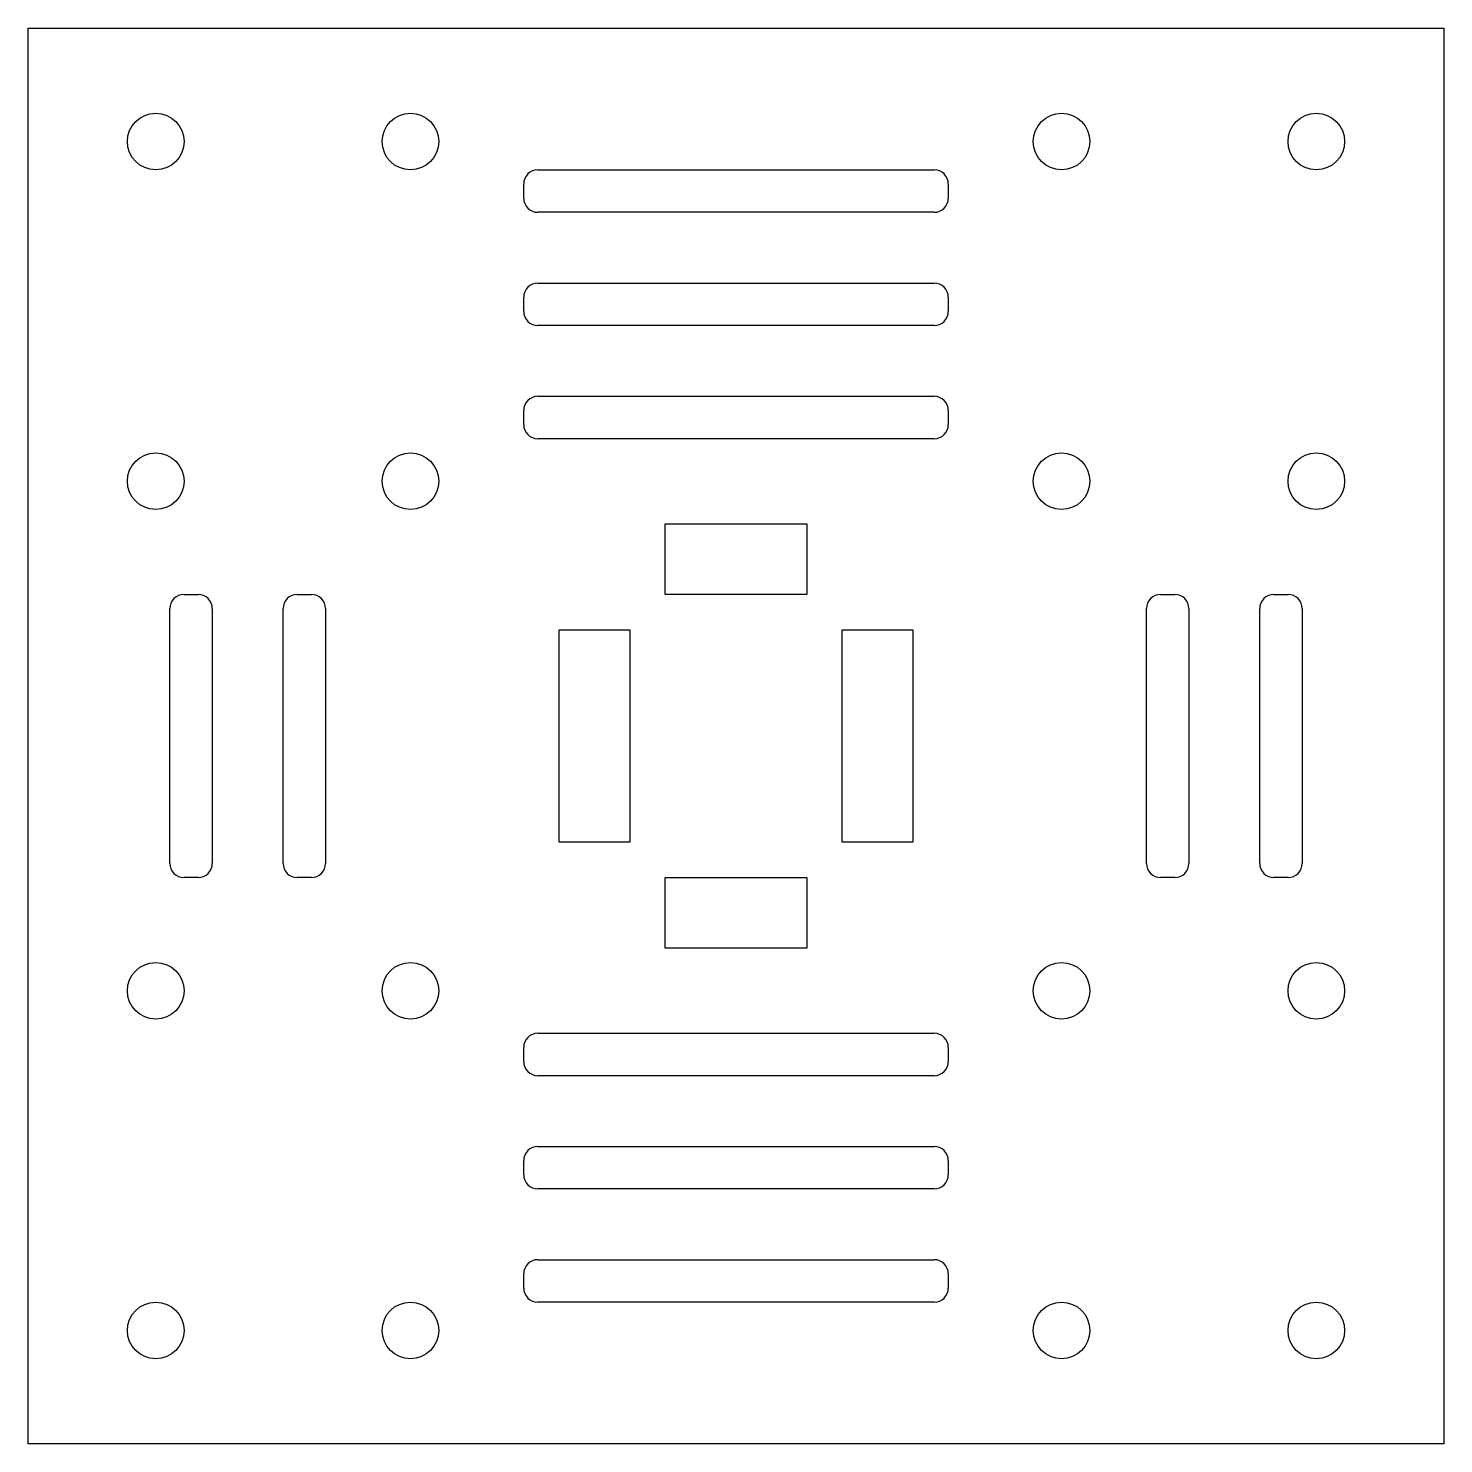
# Model space of a CAD drawing. Header units: millimetres. Extents: x 0 to 100, y 0 to 100.
import ezdxf

# ---------------------------------------------------------------- set-up
doc = ezdxf.new("R2010")
doc.units = ezdxf.units.MM

msp = doc.modelspace()

# ---------------------------------------------------------------- linework, layer by layer
at = {"color": 7, "linetype": 'Continuous', "lineweight": 25}
for p, q in [((0, 100), (100, 100)), ((0, 0), (0, 100)), ((100, 100), (100, 0)), ((36, 90), (64, 90)), ((35, 88), (35, 89)), ((65, 89), (65, 88)), ((64, 87), (36, 87)), ((36, 82), (64, 82)), ((35, 80), (35, 81)), ((65, 81), (65, 80)), ((64, 79), (36, 79)), ((36, 74), (64, 74)), ((35, 72), (35, 73)), ((65, 73), (65, 72)), ((64, 71), (36, 71)), ((45, 65), (55, 65)), ((45, 60), (45, 65)), ((55, 65), (55, 60)), ((11, 60), (12, 60)), ((19, 60), (20, 60)), ((55, 60), (45, 60)), ((80, 60), (81, 60)), ((88, 60), (89, 60)), ((10, 41), (10, 59)), ((13, 59), (13, 41)), ((18, 41), (18, 59)), ((21, 59), (21, 41)), ((79, 41), (79, 59)), ((82, 59), (82, 41)), ((87, 41), (87, 59)), ((90, 59), (90, 41)), ((37.5, 57.5), (42.5, 57.5)), ((37.5, 42.5), (37.5, 57.5)), ((42.5, 57.5), (42.5, 42.5)), ((57.5, 57.5), (62.5, 57.5)), ((57.5, 42.5), (57.5, 57.5)), ((62.5, 57.5), (62.5, 42.5)), ((42.5, 42.5), (37.5, 42.5)), ((62.5, 42.5), (57.5, 42.5)), ((12, 40), (11, 40)), ((20, 40), (19, 40)), ((45, 40), (55, 40)), ((45, 35), (45, 40)), ((55, 40), (55, 35)), ((81, 40), (80, 40)), ((89, 40), (88, 40)), ((55, 35), (45, 35)), ((36, 29), (64, 29)), ((35, 27), (35, 28)), ((65, 28), (65, 27)), ((64, 26), (36, 26)), ((36, 21), (64, 21)), ((35, 19), (35, 20)), ((65, 20), (65, 19)), ((64, 18), (36, 18)), ((36, 13), (64, 13)), ((35, 11), (35, 12)), ((65, 12), (65, 11)), ((64, 10), (36, 10)), ((100, 0), (0, 0))]:
    msp.add_line(p, q, dxfattribs=at)
for centre in [(9, 92), (27, 92), (73, 92), (91, 92), (9, 68), (27, 68), (73, 68), (91, 68), (91, 32), (9, 32), (27, 32), (73, 32), (73, 8), (91, 8), (9, 8), (27, 8)]:
    msp.add_circle(centre, 2, dxfattribs=at)
for centre, start, end in [((36, 89), 90, 180), ((64, 89), 0, 90), ((36, 88), 180, 270), ((64, 88), 270, 0), ((36, 81), 90, 180), ((64, 81), 0, 90), ((36, 80), 180, 270), ((64, 80), 270, 0), ((36, 73), 90, 180), ((64, 73), 0, 90), ((36, 72), 180, 270), ((64, 72), 270, 0), ((11, 59), 90, 180), ((12, 59), 0, 90), ((19, 59), 90, 180), ((20, 59), 0, 90), ((80, 59), 90, 180), ((81, 59), 0, 90), ((88, 59), 90, 180), ((89, 59), 0, 90), ((11, 41), 180, 270), ((12, 41), 270, 0), ((19, 41), 180, 270), ((20, 41), 270, 0), ((80, 41), 180, 270), ((81, 41), 270, 0), ((88, 41), 180, 270), ((89, 41), 270, 0), ((36, 28), 90, 180), ((64, 28), 360, 90), ((36, 27), 180, 270), ((64, 27), 270, 0), ((36, 20), 90, 180), ((64, 20), 0, 90), ((36, 19), 180, 270), ((64, 19), 270, 0), ((64, 12), 0, 90), ((36, 12), 90, 180), ((36, 11), 180, 270), ((64, 11), 270, 0)]:
    msp.add_arc(centre, 1, start, end, dxfattribs=at)

doc.saveas('drawing.dxf')
